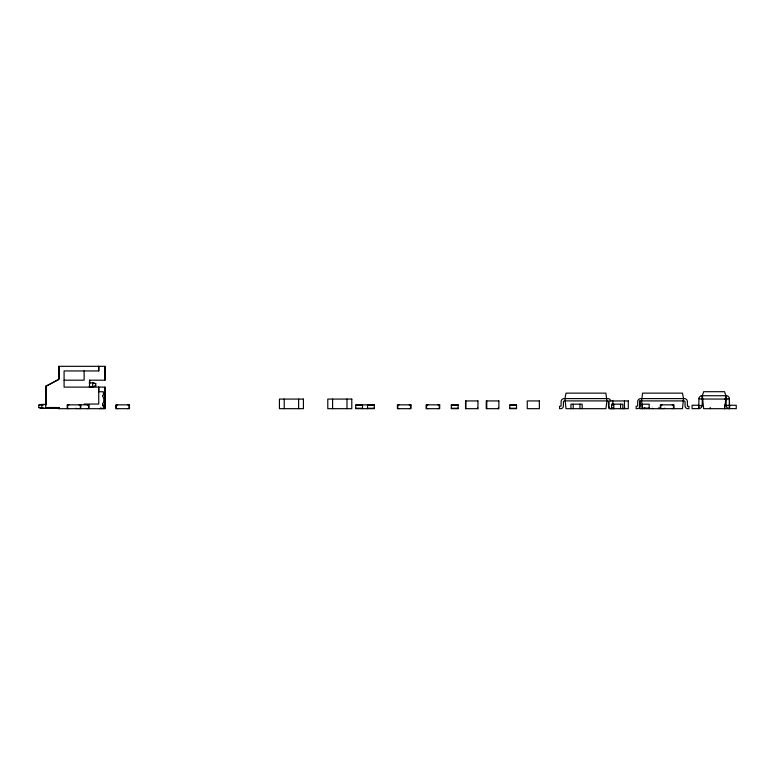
<?xml version="1.0" encoding="UTF-8"?>
<svg xmlns="http://www.w3.org/2000/svg" width="775" height="775" viewBox="0 0 775 775"><rect width="100%" height="100%" fill="white"/><g stroke="black" fill="none" stroke-linecap="round" stroke-linejoin="round"><path stroke-width="1.16" d="M698.798 405.218L692.075 405.277L692.075 408.677L699.602 408.551A3.526 3.526 0 0 0 702.092 406.061L698.798 405.218L698.934 398.224A3.526 3.526 0 0 1 701.433 395.734L726.892 395.734A3.526 3.526 0 0 1 729.382 398.224L729.527 405.218L736.25 405.277L736.25 408.677L728.723 408.551A3.526 3.526 0 0 1 726.233 406.061L726.107 399.106L729.449 398.699M702.15 405.587L702.305 399.018L726.097 399.077M99.51 408.677L101.021 408.134M726.417 395.676L725.981 399.009L725.981 395.618M729.197 408.619L729.633 405.277L729.633 408.677M724.548 408.677L725.846 399.009L725.846 395.618L724.548 391.695L703.652 391.695L702.344 395.618L703.652 408.677L729.401 408.677L729.401 399.077M102.62 395.773L103.375 395.202L103.366 391.733L98.745 391.733M102.62 403.853C104.286 402.128 104.247 397.895 102.62 396.17M45.812 386.347L45.812 405.17L45.793 386.347L58.91 379.411L58.91 366.323L58.852 378.646M46.442 404.443L41.831 404.443L41.831 408.289L57.292 408.289A3.846 3.846 0 0 0 58.764 407.999L59.152 407.776M92.661 386.735L95.79 385.96L95.742 383.654L92.661 382.879L92.642 386.735L95.78 385.96M726.165 405.587L729.507 405.151M64.093 380.186L84.126 380.186L84.126 370.944M89.183 382.879L92.709 382.879M89.183 386.735L92.709 386.735M724.606 399.077L727.008 399.077M84.107 404.056L98.745 404.056L98.735 387.113M355.735 405.277L362.526 405.277M367.486 405.277L374.277 405.277M451.321 405.277L458.112 405.277M509.737 405.277L516.528 405.277M102.62 405.596L104.925 405.596M58.881 407.524L58.91 408.677L58.716 407.524L45.609 407.524L45.628 386.347L58.716 379.411L58.697 366.323L105.08 366.323L105.061 380.186L89.513 380.186L89.532 387.113M642.146 408.115L649.169 408.115M75.824 408.251L77.103 408.677M355.735 408.251L362.526 408.251M367.486 408.251L374.277 408.251M451.321 408.251L458.112 408.251M509.737 408.251L516.528 408.251M611.417 408.251L613.994 408.677M625.454 408.251L622.877 408.677M652.037 408.251L653.315 408.677M664.776 408.251L663.497 408.677M698.876 398.699L702.208 399.144M92.642 382.879L95.78 383.654M42.082 407.776L44.136 408.289M38.76 407.524L41.898 408.289L38.75 407.524L38.808 405.209M102.62 404.25L103.375 404.821L103.375 408.677M642.601 408.677L641.555 400.907L642.601 393.138L682.475 393.138L683.521 398.573L682.475 408.677L639.782 408.677L639.782 400.278M701.898 395.676L702.344 399.009M699.127 408.619L698.682 405.277L698.682 408.677M101.244 408.677L100.837 408.134L101.07 408.677M724.606 405.073L724.606 408.677M710.2 407.476L710.2 408.677M702.47 395.618L702.47 399.009M673.93 408.677L673.93 404.85L660.348 404.85L660.348 408.677M672.235 404.85L673.504 405.277L673.504 408.251L672.235 408.677M662.044 404.85L660.775 405.277L660.775 408.251L662.044 408.677M658.982 407.476L658.982 408.677M649.169 408.677L649.169 404.182L642.146 404.182L642.146 408.677M644.587 407.476L644.587 408.677M624.447 400.937L624.447 408.677M622.8 408.677L622.8 404.182L611.572 404.182L611.572 408.677M620.552 404.182L620.552 408.677M613.819 404.182L613.819 408.677M612.831 400.937L612.831 405.451M612.831 407.708L612.686 408.677M582.17 408.677L582.17 404.182L570.942 404.182L570.942 408.677M579.923 404.182L579.923 408.677M573.19 404.182L573.19 408.677M498.344 407.708L498.344 408.677M486.778 400.937L486.778 408.677M477.642 407.708L477.642 408.677M465.853 400.937L465.853 408.677M438.011 404.85L439.28 405.277L439.28 408.251L438.011 408.677M427.819 404.85L426.55 405.277L426.55 408.251L427.819 408.677M409.278 404.85L410.547 405.277L410.547 408.251L409.278 408.677M399.086 404.85L397.817 405.277L397.817 408.251L399.086 408.677M367.486 404.85L367.486 408.677M362.526 404.85L362.526 408.677M346.987 399.077L346.987 408.677M332.591 399.077L332.591 408.677M298.627 399.077L298.627 408.677M284.222 399.077L284.222 408.677M127.768 404.85L129.037 405.277L129.037 408.251L127.768 408.677M117.587 404.85L116.308 405.277L116.308 408.251L117.587 408.677M104.916 366.323L104.935 380.186M104.916 387.113L104.925 408.677M98.754 366.323L98.754 370.944L64.083 370.944L64.102 387.113L105.08 387.113L105.071 408.677L58.697 408.677L58.697 407.524M98.754 387.113L98.754 391.733M98.735 366.323L98.735 370.944M89.687 380.186L89.668 383.654M88.98 408.677L88.98 404.85L67.202 404.85L67.202 408.677M87.284 404.85L88.553 405.277L88.553 408.251L87.284 408.677M80.784 404.85L80.784 408.677M79.089 404.85L80.358 405.277L80.358 408.251L79.089 408.677M68.898 404.85L67.628 405.277L67.628 408.251L68.898 408.677M58.697 407.999A3.846 3.846 0 0 1 57.224 408.289M611.204 408.677A2.742 2.742 0 0 1 608.491 405.567L608.482 401.576L607.813 400.907L564.2 400.907L563.425 401.576L563.415 405.567A2.742 2.742 0 0 1 560.703 408.677L559.55 408.677L559.55 406.342L561.09 406.052L561.11 401.276A3.11 3.11 0 0 1 563.793 398.592L608.113 398.592A3.11 3.11 0 0 1 610.719 400.878M687.406 405.635L687.628 406.303L688.946 406.342L688.946 408.677L687.793 408.677A2.742 2.742 0 0 1 685.071 405.567L685.061 401.576L684.393 400.907L640.78 400.907L640.014 401.576L640.005 405.567A2.742 2.742 0 0 1 637.283 408.677L636.13 408.677L636.13 406.342L637.67 406.052L637.699 401.276A3.11 3.11 0 0 1 640.373 398.592L684.703 398.592A3.11 3.11 0 0 1 687.386 401.276L687.406 405.635M606.932 400.907L605.895 408.677L566.012 408.677L564.975 398.573L566.012 393.138L605.895 393.138L606.932 400.907M41.879 404.443L38.75 405.209L41.898 404.443M44.194 404.443L42.082 404.957L44.204 404.443M303.422 399.077L279.426 399.077L279.426 408.677L303.422 408.677L303.422 399.077M351.792 399.077L327.796 399.077L327.796 408.677L351.792 408.677L351.792 399.077M477.952 400.937L465.543 400.937L465.543 408.677L477.952 408.677L477.952 400.937M498.877 400.937L486.245 400.937L486.245 408.677L498.877 408.677L498.877 400.937M539.361 400.937L527.262 400.937L527.262 408.677L539.361 408.677L539.361 400.937M628.312 400.937L608.966 400.937L608.966 408.677L628.312 408.677L628.312 400.937M129.464 404.85L115.882 404.85L115.882 408.677L129.464 408.677L129.464 404.85M374.277 404.85L355.735 404.85L355.735 408.677L374.277 408.677L374.277 404.85M410.973 404.85L397.391 404.85L397.391 408.677L410.973 408.677L410.973 404.85M439.706 404.85L426.124 404.85L426.124 408.677L439.706 408.677L439.706 404.85M458.112 404.85L451.321 404.85L451.321 408.677L458.112 408.677L458.112 404.85M516.528 404.85L509.737 404.85L509.737 408.677L516.528 408.677L516.528 404.85"/></g></svg>
